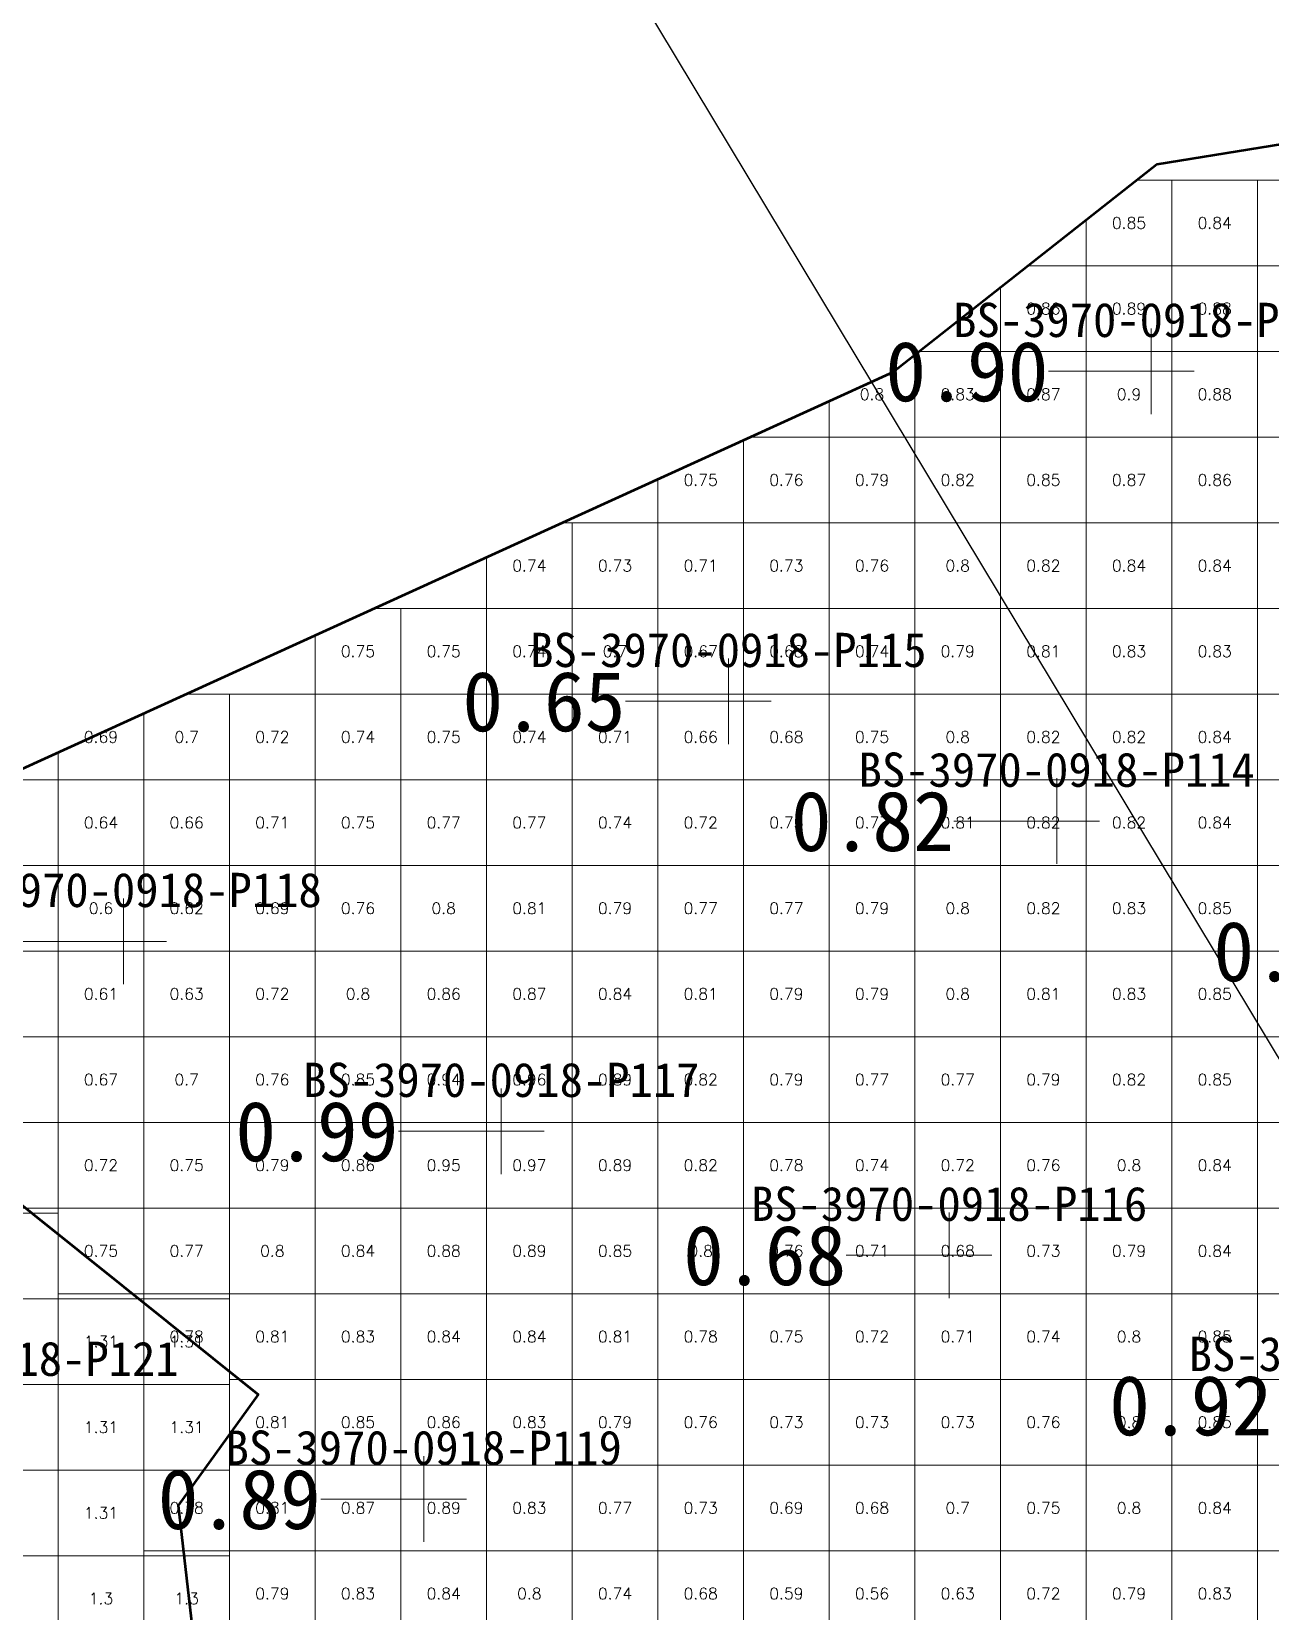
# Model space of a CAD drawing. Header units: inches. Extents: x 469796 to 469991, y 4349683 to 4349814.
# Drawn here: x 469889.99 to 469904.45, y 4349751.73 to 4349770.18 of the extents above; entities that cross this region are included whole.
import ezdxf
from ezdxf import colors
from ezdxf.entities.mleader import LeaderData, LeaderLine
from ezdxf.enums import TextEntityAlignment as Align
from ezdxf.math import Vec2, Vec3

# ---------------------------------------------------------------- set-up
doc = ezdxf.new("R2010")
doc.units = ezdxf.units.IN
doc.header["$MEASUREMENT"] = 0
for name, color, linetype, lineweight in [('点', 7, 'Continuous', 0), ('爆区方格网', 7, 'Continuous', 0), ('线条', 7, 'Continuous', 0), ('钻孔', 7, 'Continuous', 0)]:
    doc.layers.add(name, color=color, linetype=linetype, lineweight=lineweight)
doc.styles.add('3dmine_textStyle_1', font='txt.shx', dxfattribs={"height": 1, "bigfont": 'gbcbig.shx'})
doc.styles.add('3dmine_textStyle_2', font='', dxfattribs={"height": 1})
doc.styles.get("Standard").update_dxf_attribs({"font": 'arial.ttf'})
doc.styles.get('3dmine_textStyle_2').set_extended_font_data('SimSun-ExtB')

msp = doc.modelspace()

# ---------------------------------------------------------------- hatches: boundary and pattern name
at = {"layer": '钻孔', "linetype": 'Continuous', "lineweight": 0, "true_color": 0x00ffff, "extrusion": (0, 1, 0)}
for points in [[(-469904.064, 3959.703), (-469903.064, 3959.703), (-469903.064, 3972.703), (-469904.064, 3972.703)], [(-469899.127, 3959.546), (-469898.127, 3959.546), (-469898.127, 3972.546), (-469899.127, 3972.546)], [(-469902.96, 3959.714), (-469901.96, 3959.714), (-469901.96, 3972.714), (-469902.96, 3972.714)], [(-469892.068, 3959.511), (-469891.068, 3959.511), (-469891.068, 3972.511), (-469892.068, 3972.511)], [(-469896.477, 3959.593), (-469895.477, 3959.593), (-469895.477, 3972.593), (-469896.477, 3972.593)], [(-469901.704, 3959.589), (-469900.704, 3959.589), (-469900.704, 3972.589), (-469901.704, 3972.589)], [(-469895.571, 3959.65), (-469894.571, 3959.65), (-469894.571, 3972.65), (-469895.571, 3972.65)]]:
    msp.add_hatch(color=4, dxfattribs=at).paths.add_polyline_path(points, flags=0)
at = {"layer": '钻孔', "linetype": 'Continuous', "lineweight": 0, "true_color": 0x0000ff, "extrusion": (0, 1, 0)}
msp.add_hatch(color=5, dxfattribs=at).paths.add_polyline_path([(-469890.398, 3959.535), (-469889.398, 3959.535), (-469889.398, 3972.535), (-469890.398, 3972.535)], flags=0)

# ---------------------------------------------------------------- linework, layer by layer
at = {"color": 5, "linetype": 'Continuous', "lineweight": 53, "elevation": 3966.246}
for points in [[(469919.744, 4349758.835), (469918.082, 4349760.773), (469912.901, 4349760.388), (469910.272, 4349762.242), (469912.09, 4349764.677), (469911.319, 4349767.825), (469909.655, 4349769.231), (469906.734, 4349769.21), (469903.13, 4349768.626), (469900.052, 4349766.199), (469884.88, 4349759.29)], [(469889.478, 4349756.794), (469892.637, 4349754.266), (469891.705, 4349752.968), (469892.104, 4349749.476), (469890.375, 4349747.712), (469887.283, 4349746.98)]]:
    msp.add_lwpolyline(points, dxfattribs=at)
at = {"color": 5, "linetype": 'Continuous', "lineweight": 50, "elevation": 3966.246}
msp.add_lwpolyline([(469863.277, 4349745.916), (469865.372, 4349742.59), (469870.758, 4349742.39), (469875.513, 4349745.185), (469875.059, 4349748.364), (469877.541, 4349750.341), (469880.7, 4349749.043), (469882.661, 4349748.577), (469887.283, 4349746.98), (469890.375, 4349747.712), (469892.104, 4349749.476), (469891.705, 4349752.968), (469892.637, 4349754.266), (469889.478, 4349756.794), (469884.88, 4349759.29), (469865.757, 4349749.122), (469863.277, 4349745.916)], dxfattribs=at)
at = {"layer": '点', "color": 138, "linetype": 'Continuous', "lineweight": 0, "true_color": 0x004c4c}
for points, elevation in [([(469903.064, 4349765.711), (469903.064, 4349766.711)], 3972.703), ([(469903.564, 4349766.211), (469902.564, 4349766.211)], 3972.703), ([(469898.127, 4349761.858), (469898.127, 4349762.858)], 3972.546), ([(469898.627, 4349762.358), (469897.627, 4349762.358)], 3972.546), ([(469901.96, 4349760.46), (469901.96, 4349761.46)], 3972.714), ([(469902.46, 4349760.96), (469901.46, 4349760.96)], 3972.714), ([(469891.068, 4349759.056), (469891.068, 4349760.056)], 3972.511), ([(469891.568, 4349759.556), (469890.568, 4349759.556)], 3972.511), ([(469895.477, 4349756.839), (469895.477, 4349757.839)], 3972.593), ([(469895.977, 4349757.339), (469894.977, 4349757.339)], 3972.593), ([(469900.704, 4349755.392), (469900.704, 4349756.392)], 3972.589), ([(469901.204, 4349755.892), (469900.204, 4349755.892)], 3972.589), ([(469894.571, 4349752.545), (469894.571, 4349753.545)], 3972.65), ([(469895.071, 4349753.045), (469894.071, 4349753.045)], 3972.65)]:
    msp.add_lwpolyline(points, dxfattribs=dict(at, elevation=elevation))
at = {"layer": '爆区方格网', "color": 4, "linetype": 'Continuous', "lineweight": 0, "true_color": 0x00ffff, "elevation": 3972.193}
for points in [[(469903.304, 4349767.442), (469902.304, 4349767.442), (469902.304, 4349767.975), (469902.897, 4349768.442), (469903.304, 4349768.442), (469903.304, 4349767.442)], [(469904.304, 4349767.442), (469903.304, 4349767.442), (469903.304, 4349768.442), (469904.304, 4349768.442), (469904.304, 4349767.442)], [(469905.304, 4349767.442), (469904.304, 4349767.442), (469904.304, 4349768.442), (469905.304, 4349768.442), (469905.304, 4349767.442)], [(469902.304, 4349766.442), (469901.304, 4349766.442), (469901.304, 4349767.186), (469901.628, 4349767.442), (469902.304, 4349767.442), (469902.304, 4349766.442)], [(469903.304, 4349766.442), (469902.304, 4349766.442), (469902.304, 4349767.442), (469903.304, 4349767.442), (469903.304, 4349766.442)], [(469904.304, 4349766.442), (469903.304, 4349766.442), (469903.304, 4349767.442), (469904.304, 4349767.442), (469904.304, 4349766.442)], [(469905.304, 4349766.442), (469904.304, 4349766.442), (469904.304, 4349767.442), (469905.304, 4349767.442), (469905.304, 4349766.442)], [(469900.304, 4349765.442), (469899.304, 4349765.442), (469899.304, 4349765.859), (469900.052, 4349766.199), (469900.304, 4349766.398), (469900.304, 4349765.442)], [(469901.304, 4349765.442), (469900.304, 4349765.442), (469900.304, 4349766.398), (469900.36, 4349766.442), (469901.304, 4349766.442), (469901.304, 4349765.442)], [(469902.304, 4349765.442), (469901.304, 4349765.442), (469901.304, 4349766.442), (469902.304, 4349766.442), (469902.304, 4349765.442)], [(469903.304, 4349765.442), (469902.304, 4349765.442), (469902.304, 4349766.442), (469903.304, 4349766.442), (469903.304, 4349765.442)], [(469904.304, 4349765.442), (469903.304, 4349765.442), (469903.304, 4349766.442), (469904.304, 4349766.442), (469904.304, 4349765.442)], [(469905.304, 4349765.442), (469904.304, 4349765.442), (469904.304, 4349766.442), (469905.304, 4349766.442), (469905.304, 4349765.442)], [(469898.304, 4349764.442), (469897.304, 4349764.442), (469897.304, 4349764.948), (469898.304, 4349765.403), (469898.304, 4349764.442)], [(469899.304, 4349764.442), (469898.304, 4349764.442), (469898.304, 4349765.403), (469898.389, 4349765.442), (469899.304, 4349765.442), (469899.304, 4349764.442)], [(469900.304, 4349764.442), (469899.304, 4349764.442), (469899.304, 4349765.442), (469900.304, 4349765.442), (469900.304, 4349764.442)], [(469901.304, 4349764.442), (469900.304, 4349764.442), (469900.304, 4349765.442), (469901.304, 4349765.442), (469901.304, 4349764.442)], [(469902.304, 4349764.442), (469901.304, 4349764.442), (469901.304, 4349765.442), (469902.304, 4349765.442), (469902.304, 4349764.442)], [(469903.304, 4349764.442), (469902.304, 4349764.442), (469902.304, 4349765.442), (469903.304, 4349765.442), (469903.304, 4349764.442)], [(469904.304, 4349764.442), (469903.304, 4349764.442), (469903.304, 4349765.442), (469904.304, 4349765.442), (469904.304, 4349764.442)], [(469905.304, 4349764.442), (469904.304, 4349764.442), (469904.304, 4349765.442), (469905.304, 4349765.442), (469905.304, 4349764.442)], [(469896.304, 4349763.442), (469895.304, 4349763.442), (469895.304, 4349764.037), (469896.193, 4349764.442), (469896.304, 4349764.442), (469896.304, 4349763.442)], [(469897.304, 4349763.442), (469896.304, 4349763.442), (469896.304, 4349764.442), (469897.304, 4349764.442), (469897.304, 4349763.442)], [(469898.304, 4349763.442), (469897.304, 4349763.442), (469897.304, 4349764.442), (469898.304, 4349764.442), (469898.304, 4349763.442)], [(469899.304, 4349763.442), (469898.304, 4349763.442), (469898.304, 4349764.442), (469899.304, 4349764.442), (469899.304, 4349763.442)], [(469900.304, 4349763.442), (469899.304, 4349763.442), (469899.304, 4349764.442), (469900.304, 4349764.442), (469900.304, 4349763.442)], [(469901.304, 4349763.442), (469900.304, 4349763.442), (469900.304, 4349764.442), (469901.304, 4349764.442), (469901.304, 4349763.442)], [(469902.304, 4349763.442), (469901.304, 4349763.442), (469901.304, 4349764.442), (469902.304, 4349764.442), (469902.304, 4349763.442)], [(469903.304, 4349763.442), (469902.304, 4349763.442), (469902.304, 4349764.442), (469903.304, 4349764.442), (469903.304, 4349763.442)], [(469904.304, 4349763.442), (469903.304, 4349763.442), (469903.304, 4349764.442), (469904.304, 4349764.442), (469904.304, 4349763.442)], [(469905.304, 4349763.442), (469904.304, 4349763.442), (469904.304, 4349764.442), (469905.304, 4349764.442), (469905.304, 4349763.442)], [(469894.304, 4349762.442), (469893.304, 4349762.442), (469893.304, 4349763.126), (469893.997, 4349763.442), (469894.304, 4349763.442), (469894.304, 4349762.442)], [(469895.304, 4349762.442), (469894.304, 4349762.442), (469894.304, 4349763.442), (469895.304, 4349763.442), (469895.304, 4349762.442)], [(469896.304, 4349762.442), (469895.304, 4349762.442), (469895.304, 4349763.442), (469896.304, 4349763.442), (469896.304, 4349762.442)], [(469897.304, 4349762.442), (469896.304, 4349762.442), (469896.304, 4349763.442), (469897.304, 4349763.442), (469897.304, 4349762.442)], [(469898.304, 4349762.442), (469897.304, 4349762.442), (469897.304, 4349763.442), (469898.304, 4349763.442), (469898.304, 4349762.442)], [(469899.304, 4349762.442), (469898.304, 4349762.442), (469898.304, 4349763.442), (469899.304, 4349763.442), (469899.304, 4349762.442)], [(469900.304, 4349762.442), (469899.304, 4349762.442), (469899.304, 4349763.442), (469900.304, 4349763.442), (469900.304, 4349762.442)], [(469901.304, 4349762.442), (469900.304, 4349762.442), (469900.304, 4349763.442), (469901.304, 4349763.442), (469901.304, 4349762.442)], [(469902.304, 4349762.442), (469901.304, 4349762.442), (469901.304, 4349763.442), (469902.304, 4349763.442), (469902.304, 4349762.442)], [(469903.304, 4349762.442), (469902.304, 4349762.442), (469902.304, 4349763.442), (469903.304, 4349763.442), (469903.304, 4349762.442)], [(469904.304, 4349762.442), (469903.304, 4349762.442), (469903.304, 4349763.442), (469904.304, 4349763.442), (469904.304, 4349762.442)], [(469905.304, 4349762.442), (469904.304, 4349762.442), (469904.304, 4349763.442), (469905.304, 4349763.442), (469905.304, 4349762.442)], [(469892.304, 4349761.442), (469891.304, 4349761.442), (469891.304, 4349762.215), (469891.801, 4349762.442), (469892.304, 4349762.442), (469892.304, 4349761.442)], [(469893.304, 4349761.442), (469892.304, 4349761.442), (469892.304, 4349762.442), (469893.304, 4349762.442), (469893.304, 4349761.442)], [(469894.304, 4349761.442), (469893.304, 4349761.442), (469893.304, 4349762.442), (469894.304, 4349762.442), (469894.304, 4349761.442)], [(469895.304, 4349761.442), (469894.304, 4349761.442), (469894.304, 4349762.442), (469895.304, 4349762.442), (469895.304, 4349761.442)], [(469896.304, 4349761.442), (469895.304, 4349761.442), (469895.304, 4349762.442), (469896.304, 4349762.442), (469896.304, 4349761.442)], [(469897.304, 4349761.442), (469896.304, 4349761.442), (469896.304, 4349762.442), (469897.304, 4349762.442), (469897.304, 4349761.442)], [(469898.304, 4349761.442), (469897.304, 4349761.442), (469897.304, 4349762.442), (469898.304, 4349762.442), (469898.304, 4349761.442)], [(469899.304, 4349761.442), (469898.304, 4349761.442), (469898.304, 4349762.442), (469899.304, 4349762.442), (469899.304, 4349761.442)], [(469900.304, 4349761.442), (469899.304, 4349761.442), (469899.304, 4349762.442), (469900.304, 4349762.442), (469900.304, 4349761.442)], [(469901.304, 4349761.442), (469900.304, 4349761.442), (469900.304, 4349762.442), (469901.304, 4349762.442), (469901.304, 4349761.442)], [(469902.304, 4349761.442), (469901.304, 4349761.442), (469901.304, 4349762.442), (469902.304, 4349762.442), (469902.304, 4349761.442)], [(469903.304, 4349761.442), (469902.304, 4349761.442), (469902.304, 4349762.442), (469903.304, 4349762.442), (469903.304, 4349761.442)], [(469904.304, 4349761.442), (469903.304, 4349761.442), (469903.304, 4349762.442), (469904.304, 4349762.442), (469904.304, 4349761.442)], [(469905.304, 4349761.442), (469904.304, 4349761.442), (469904.304, 4349762.442), (469905.304, 4349762.442), (469905.304, 4349761.442)], [(469891.304, 4349761.442), (469890.304, 4349761.442), (469890.304, 4349761.76), (469891.304, 4349762.215), (469891.304, 4349761.442)], [(469890.304, 4349760.442), (469889.304, 4349760.442), (469889.304, 4349761.305), (469889.605, 4349761.442), (469890.304, 4349761.442), (469890.304, 4349760.442)], [(469891.304, 4349760.442), (469890.304, 4349760.442), (469890.304, 4349761.442), (469891.304, 4349761.442), (469891.304, 4349760.442)], [(469892.304, 4349760.442), (469891.304, 4349760.442), (469891.304, 4349761.442), (469892.304, 4349761.442), (469892.304, 4349760.442)], [(469893.304, 4349760.442), (469892.304, 4349760.442), (469892.304, 4349761.442), (469893.304, 4349761.442), (469893.304, 4349760.442)], [(469894.304, 4349760.442), (469893.304, 4349760.442), (469893.304, 4349761.442), (469894.304, 4349761.442), (469894.304, 4349760.442)], [(469895.304, 4349760.442), (469894.304, 4349760.442), (469894.304, 4349761.442), (469895.304, 4349761.442), (469895.304, 4349760.442)], [(469896.304, 4349760.442), (469895.304, 4349760.442), (469895.304, 4349761.442), (469896.304, 4349761.442), (469896.304, 4349760.442)], [(469897.304, 4349760.442), (469896.304, 4349760.442), (469896.304, 4349761.442), (469897.304, 4349761.442), (469897.304, 4349760.442)], [(469898.304, 4349760.442), (469897.304, 4349760.442), (469897.304, 4349761.442), (469898.304, 4349761.442), (469898.304, 4349760.442)], [(469899.304, 4349760.442), (469898.304, 4349760.442), (469898.304, 4349761.442), (469899.304, 4349761.442), (469899.304, 4349760.442)], [(469900.304, 4349760.442), (469899.304, 4349760.442), (469899.304, 4349761.442), (469900.304, 4349761.442), (469900.304, 4349760.442)], [(469901.304, 4349760.442), (469900.304, 4349760.442), (469900.304, 4349761.442), (469901.304, 4349761.442), (469901.304, 4349760.442)], [(469902.304, 4349760.442), (469901.304, 4349760.442), (469901.304, 4349761.442), (469902.304, 4349761.442), (469902.304, 4349760.442)], [(469903.304, 4349760.442), (469902.304, 4349760.442), (469902.304, 4349761.442), (469903.304, 4349761.442), (469903.304, 4349760.442)], [(469904.304, 4349760.442), (469903.304, 4349760.442), (469903.304, 4349761.442), (469904.304, 4349761.442), (469904.304, 4349760.442)], [(469905.304, 4349760.442), (469904.304, 4349760.442), (469904.304, 4349761.442), (469905.304, 4349761.442), (469905.304, 4349760.442)], [(469890.304, 4349759.442), (469889.304, 4349759.442), (469889.304, 4349760.442), (469890.304, 4349760.442), (469890.304, 4349759.442)], [(469891.304, 4349759.442), (469890.304, 4349759.442), (469890.304, 4349760.442), (469891.304, 4349760.442), (469891.304, 4349759.442)], [(469892.304, 4349759.442), (469891.304, 4349759.442), (469891.304, 4349760.442), (469892.304, 4349760.442), (469892.304, 4349759.442)], [(469893.304, 4349759.442), (469892.304, 4349759.442), (469892.304, 4349760.442), (469893.304, 4349760.442), (469893.304, 4349759.442)], [(469894.304, 4349759.442), (469893.304, 4349759.442), (469893.304, 4349760.442), (469894.304, 4349760.442), (469894.304, 4349759.442)], [(469895.304, 4349759.442), (469894.304, 4349759.442), (469894.304, 4349760.442), (469895.304, 4349760.442), (469895.304, 4349759.442)], [(469896.304, 4349759.442), (469895.304, 4349759.442), (469895.304, 4349760.442), (469896.304, 4349760.442), (469896.304, 4349759.442)], [(469897.304, 4349759.442), (469896.304, 4349759.442), (469896.304, 4349760.442), (469897.304, 4349760.442), (469897.304, 4349759.442)], [(469898.304, 4349759.442), (469897.304, 4349759.442), (469897.304, 4349760.442), (469898.304, 4349760.442), (469898.304, 4349759.442)], [(469899.304, 4349759.442), (469898.304, 4349759.442), (469898.304, 4349760.442), (469899.304, 4349760.442), (469899.304, 4349759.442)], [(469900.304, 4349759.442), (469899.304, 4349759.442), (469899.304, 4349760.442), (469900.304, 4349760.442), (469900.304, 4349759.442)], [(469901.304, 4349759.442), (469900.304, 4349759.442), (469900.304, 4349760.442), (469901.304, 4349760.442), (469901.304, 4349759.442)], [(469902.304, 4349759.442), (469901.304, 4349759.442), (469901.304, 4349760.442), (469902.304, 4349760.442), (469902.304, 4349759.442)], [(469903.304, 4349759.442), (469902.304, 4349759.442), (469902.304, 4349760.442), (469903.304, 4349760.442), (469903.304, 4349759.442)], [(469904.304, 4349759.442), (469903.304, 4349759.442), (469903.304, 4349760.442), (469904.304, 4349760.442), (469904.304, 4349759.442)], [(469905.304, 4349759.442), (469904.304, 4349759.442), (469904.304, 4349760.442), (469905.304, 4349760.442), (469905.304, 4349759.442)], [(469890.304, 4349758.442), (469889.304, 4349758.442), (469889.304, 4349759.442), (469890.304, 4349759.442), (469890.304, 4349758.442)], [(469891.304, 4349758.442), (469890.304, 4349758.442), (469890.304, 4349759.442), (469891.304, 4349759.442), (469891.304, 4349758.442)], [(469892.304, 4349758.442), (469891.304, 4349758.442), (469891.304, 4349759.442), (469892.304, 4349759.442), (469892.304, 4349758.442)], [(469893.304, 4349758.442), (469892.304, 4349758.442), (469892.304, 4349759.442), (469893.304, 4349759.442), (469893.304, 4349758.442)], [(469894.304, 4349758.442), (469893.304, 4349758.442), (469893.304, 4349759.442), (469894.304, 4349759.442), (469894.304, 4349758.442)], [(469895.304, 4349758.442), (469894.304, 4349758.442), (469894.304, 4349759.442), (469895.304, 4349759.442), (469895.304, 4349758.442)], [(469896.304, 4349758.442), (469895.304, 4349758.442), (469895.304, 4349759.442), (469896.304, 4349759.442), (469896.304, 4349758.442)], [(469897.304, 4349758.442), (469896.304, 4349758.442), (469896.304, 4349759.442), (469897.304, 4349759.442), (469897.304, 4349758.442)], [(469898.304, 4349758.442), (469897.304, 4349758.442), (469897.304, 4349759.442), (469898.304, 4349759.442), (469898.304, 4349758.442)], [(469899.304, 4349758.442), (469898.304, 4349758.442), (469898.304, 4349759.442), (469899.304, 4349759.442), (469899.304, 4349758.442)], [(469900.304, 4349758.442), (469899.304, 4349758.442), (469899.304, 4349759.442), (469900.304, 4349759.442), (469900.304, 4349758.442)], [(469901.304, 4349758.442), (469900.304, 4349758.442), (469900.304, 4349759.442), (469901.304, 4349759.442), (469901.304, 4349758.442)], [(469902.304, 4349758.442), (469901.304, 4349758.442), (469901.304, 4349759.442), (469902.304, 4349759.442), (469902.304, 4349758.442)], [(469903.304, 4349758.442), (469902.304, 4349758.442), (469902.304, 4349759.442), (469903.304, 4349759.442), (469903.304, 4349758.442)], [(469904.304, 4349758.442), (469903.304, 4349758.442), (469903.304, 4349759.442), (469904.304, 4349759.442), (469904.304, 4349758.442)], [(469905.304, 4349758.442), (469904.304, 4349758.442), (469904.304, 4349759.442), (469905.304, 4349759.442), (469905.304, 4349758.442)], [(469890.304, 4349757.442), (469889.304, 4349757.442), (469889.304, 4349758.442), (469890.304, 4349758.442), (469890.304, 4349757.442)], [(469891.304, 4349757.442), (469890.304, 4349757.442), (469890.304, 4349758.442), (469891.304, 4349758.442), (469891.304, 4349757.442)], [(469892.304, 4349757.442), (469891.304, 4349757.442), (469891.304, 4349758.442), (469892.304, 4349758.442), (469892.304, 4349757.442)], [(469893.304, 4349757.442), (469892.304, 4349757.442), (469892.304, 4349758.442), (469893.304, 4349758.442), (469893.304, 4349757.442)], [(469894.304, 4349757.442), (469893.304, 4349757.442), (469893.304, 4349758.442), (469894.304, 4349758.442), (469894.304, 4349757.442)], [(469895.304, 4349757.442), (469894.304, 4349757.442), (469894.304, 4349758.442), (469895.304, 4349758.442), (469895.304, 4349757.442)], [(469896.304, 4349757.442), (469895.304, 4349757.442), (469895.304, 4349758.442), (469896.304, 4349758.442), (469896.304, 4349757.442)], [(469897.304, 4349757.442), (469896.304, 4349757.442), (469896.304, 4349758.442), (469897.304, 4349758.442), (469897.304, 4349757.442)], [(469898.304, 4349757.442), (469897.304, 4349757.442), (469897.304, 4349758.442), (469898.304, 4349758.442), (469898.304, 4349757.442)], [(469899.304, 4349757.442), (469898.304, 4349757.442), (469898.304, 4349758.442), (469899.304, 4349758.442), (469899.304, 4349757.442)], [(469900.304, 4349757.442), (469899.304, 4349757.442), (469899.304, 4349758.442), (469900.304, 4349758.442), (469900.304, 4349757.442)], [(469901.304, 4349757.442), (469900.304, 4349757.442), (469900.304, 4349758.442), (469901.304, 4349758.442), (469901.304, 4349757.442)], [(469902.304, 4349757.442), (469901.304, 4349757.442), (469901.304, 4349758.442), (469902.304, 4349758.442), (469902.304, 4349757.442)], [(469903.304, 4349757.442), (469902.304, 4349757.442), (469902.304, 4349758.442), (469903.304, 4349758.442), (469903.304, 4349757.442)], [(469904.304, 4349757.442), (469903.304, 4349757.442), (469903.304, 4349758.442), (469904.304, 4349758.442), (469904.304, 4349757.442)], [(469905.304, 4349757.442), (469904.304, 4349757.442), (469904.304, 4349758.442), (469905.304, 4349758.442), (469905.304, 4349757.442)], [(469890.304, 4349756.442), (469889.304, 4349756.442), (469889.304, 4349757.442), (469890.304, 4349757.442), (469890.304, 4349756.442)], [(469891.304, 4349756.442), (469890.304, 4349756.442), (469890.304, 4349757.442), (469891.304, 4349757.442), (469891.304, 4349756.442)], [(469892.304, 4349756.442), (469891.304, 4349756.442), (469891.304, 4349757.442), (469892.304, 4349757.442), (469892.304, 4349756.442)], [(469893.304, 4349756.442), (469892.304, 4349756.442), (469892.304, 4349757.442), (469893.304, 4349757.442), (469893.304, 4349756.442)], [(469894.304, 4349756.442), (469893.304, 4349756.442), (469893.304, 4349757.442), (469894.304, 4349757.442), (469894.304, 4349756.442)], [(469895.304, 4349756.442), (469894.304, 4349756.442), (469894.304, 4349757.442), (469895.304, 4349757.442), (469895.304, 4349756.442)], [(469896.304, 4349756.442), (469895.304, 4349756.442), (469895.304, 4349757.442), (469896.304, 4349757.442), (469896.304, 4349756.442)], [(469897.304, 4349756.442), (469896.304, 4349756.442), (469896.304, 4349757.442), (469897.304, 4349757.442), (469897.304, 4349756.442)], [(469898.304, 4349756.442), (469897.304, 4349756.442), (469897.304, 4349757.442), (469898.304, 4349757.442), (469898.304, 4349756.442)], [(469899.304, 4349756.442), (469898.304, 4349756.442), (469898.304, 4349757.442), (469899.304, 4349757.442), (469899.304, 4349756.442)], [(469900.304, 4349756.442), (469899.304, 4349756.442), (469899.304, 4349757.442), (469900.304, 4349757.442), (469900.304, 4349756.442)], [(469901.304, 4349756.442), (469900.304, 4349756.442), (469900.304, 4349757.442), (469901.304, 4349757.442), (469901.304, 4349756.442)], [(469902.304, 4349756.442), (469901.304, 4349756.442), (469901.304, 4349757.442), (469902.304, 4349757.442), (469902.304, 4349756.442)], [(469903.304, 4349756.442), (469902.304, 4349756.442), (469902.304, 4349757.442), (469903.304, 4349757.442), (469903.304, 4349756.442)], [(469904.304, 4349756.442), (469903.304, 4349756.442), (469903.304, 4349757.442), (469904.304, 4349757.442), (469904.304, 4349756.442)], [(469905.304, 4349756.442), (469904.304, 4349756.442), (469904.304, 4349757.442), (469905.304, 4349757.442), (469905.304, 4349756.442)], [(469891.304, 4349755.442), (469890.304, 4349755.442), (469890.304, 4349756.442), (469891.304, 4349756.442), (469891.304, 4349755.442)], [(469892.304, 4349755.442), (469891.304, 4349755.442), (469891.304, 4349756.442), (469892.304, 4349756.442), (469892.304, 4349755.442)], [(469893.304, 4349755.442), (469892.304, 4349755.442), (469892.304, 4349756.442), (469893.304, 4349756.442), (469893.304, 4349755.442)], [(469894.304, 4349755.442), (469893.304, 4349755.442), (469893.304, 4349756.442), (469894.304, 4349756.442), (469894.304, 4349755.442)], [(469895.304, 4349755.442), (469894.304, 4349755.442), (469894.304, 4349756.442), (469895.304, 4349756.442), (469895.304, 4349755.442)], [(469896.304, 4349755.442), (469895.304, 4349755.442), (469895.304, 4349756.442), (469896.304, 4349756.442), (469896.304, 4349755.442)], [(469897.304, 4349755.442), (469896.304, 4349755.442), (469896.304, 4349756.442), (469897.304, 4349756.442), (469897.304, 4349755.442)], [(469898.304, 4349755.442), (469897.304, 4349755.442), (469897.304, 4349756.442), (469898.304, 4349756.442), (469898.304, 4349755.442)], [(469899.304, 4349755.442), (469898.304, 4349755.442), (469898.304, 4349756.442), (469899.304, 4349756.442), (469899.304, 4349755.442)], [(469900.304, 4349755.442), (469899.304, 4349755.442), (469899.304, 4349756.442), (469900.304, 4349756.442), (469900.304, 4349755.442)], [(469901.304, 4349755.442), (469900.304, 4349755.442), (469900.304, 4349756.442), (469901.304, 4349756.442), (469901.304, 4349755.442)], [(469902.304, 4349755.442), (469901.304, 4349755.442), (469901.304, 4349756.442), (469902.304, 4349756.442), (469902.304, 4349755.442)], [(469903.304, 4349755.442), (469902.304, 4349755.442), (469902.304, 4349756.442), (469903.304, 4349756.442), (469903.304, 4349755.442)], [(469904.304, 4349755.442), (469903.304, 4349755.442), (469903.304, 4349756.442), (469904.304, 4349756.442), (469904.304, 4349755.442)], [(469905.304, 4349755.442), (469904.304, 4349755.442), (469904.304, 4349756.442), (469905.304, 4349756.442), (469905.304, 4349755.442)], [(469892.304, 4349755.383), (469891.304, 4349755.383), (469891.304, 4349755.442), (469892.304, 4349755.442), (469892.304, 4349755.383)], [(469893.304, 4349754.442), (469892.304, 4349754.442), (469892.304, 4349755.442), (469893.304, 4349755.442), (469893.304, 4349754.442)], [(469894.304, 4349754.442), (469893.304, 4349754.442), (469893.304, 4349755.442), (469894.304, 4349755.442), (469894.304, 4349754.442)], [(469895.304, 4349754.442), (469894.304, 4349754.442), (469894.304, 4349755.442), (469895.304, 4349755.442), (469895.304, 4349754.442)], [(469896.304, 4349754.442), (469895.304, 4349754.442), (469895.304, 4349755.442), (469896.304, 4349755.442), (469896.304, 4349754.442)], [(469897.304, 4349754.442), (469896.304, 4349754.442), (469896.304, 4349755.442), (469897.304, 4349755.442), (469897.304, 4349754.442)], [(469898.304, 4349754.442), (469897.304, 4349754.442), (469897.304, 4349755.442), (469898.304, 4349755.442), (469898.304, 4349754.442)], [(469899.304, 4349754.442), (469898.304, 4349754.442), (469898.304, 4349755.442), (469899.304, 4349755.442), (469899.304, 4349754.442)], [(469900.304, 4349754.442), (469899.304, 4349754.442), (469899.304, 4349755.442), (469900.304, 4349755.442), (469900.304, 4349754.442)], [(469901.304, 4349754.442), (469900.304, 4349754.442), (469900.304, 4349755.442), (469901.304, 4349755.442), (469901.304, 4349754.442)], [(469902.304, 4349754.442), (469901.304, 4349754.442), (469901.304, 4349755.442), (469902.304, 4349755.442), (469902.304, 4349754.442)], [(469903.304, 4349754.442), (469902.304, 4349754.442), (469902.304, 4349755.442), (469903.304, 4349755.442), (469903.304, 4349754.442)], [(469904.304, 4349754.442), (469903.304, 4349754.442), (469903.304, 4349755.442), (469904.304, 4349755.442), (469904.304, 4349754.442)], [(469905.304, 4349754.442), (469904.304, 4349754.442), (469904.304, 4349755.442), (469905.304, 4349755.442), (469905.304, 4349754.442)], [(469893.304, 4349753.442), (469892.304, 4349753.442), (469892.304, 4349754.383), (469892.304, 4349754.442), (469893.304, 4349754.442), (469893.304, 4349753.442)], [(469894.304, 4349753.442), (469893.304, 4349753.442), (469893.304, 4349754.442), (469894.304, 4349754.442), (469894.304, 4349753.442)], [(469895.304, 4349753.442), (469894.304, 4349753.442), (469894.304, 4349754.442), (469895.304, 4349754.442), (469895.304, 4349753.442)], [(469896.304, 4349753.442), (469895.304, 4349753.442), (469895.304, 4349754.442), (469896.304, 4349754.442), (469896.304, 4349753.442)], [(469897.304, 4349753.442), (469896.304, 4349753.442), (469896.304, 4349754.442), (469897.304, 4349754.442), (469897.304, 4349753.442)], [(469898.304, 4349753.442), (469897.304, 4349753.442), (469897.304, 4349754.442), (469898.304, 4349754.442), (469898.304, 4349753.442)], [(469899.304, 4349753.442), (469898.304, 4349753.442), (469898.304, 4349754.442), (469899.304, 4349754.442), (469899.304, 4349753.442)], [(469900.304, 4349753.442), (469899.304, 4349753.442), (469899.304, 4349754.442), (469900.304, 4349754.442), (469900.304, 4349753.442)], [(469901.304, 4349753.442), (469900.304, 4349753.442), (469900.304, 4349754.442), (469901.304, 4349754.442), (469901.304, 4349753.442)], [(469902.304, 4349753.442), (469901.304, 4349753.442), (469901.304, 4349754.442), (469902.304, 4349754.442), (469902.304, 4349753.442)], [(469903.304, 4349753.442), (469902.304, 4349753.442), (469902.304, 4349754.442), (469903.304, 4349754.442), (469903.304, 4349753.442)], [(469904.304, 4349753.442), (469903.304, 4349753.442), (469903.304, 4349754.442), (469904.304, 4349754.442), (469904.304, 4349753.442)], [(469905.304, 4349753.442), (469904.304, 4349753.442), (469904.304, 4349754.442), (469905.304, 4349754.442), (469905.304, 4349753.442)], [(469892.304, 4349752.442), (469891.304, 4349752.442), (469891.304, 4349753.383), (469892.304, 4349753.383), (469892.304, 4349752.442)], [(469893.304, 4349752.442), (469892.304, 4349752.442), (469892.304, 4349753.383), (469892.304, 4349753.442), (469893.304, 4349753.442), (469893.304, 4349752.442)], [(469894.304, 4349752.442), (469893.304, 4349752.442), (469893.304, 4349753.442), (469894.304, 4349753.442), (469894.304, 4349752.442)], [(469895.304, 4349752.442), (469894.304, 4349752.442), (469894.304, 4349753.442), (469895.304, 4349753.442), (469895.304, 4349752.442)], [(469896.304, 4349752.442), (469895.304, 4349752.442), (469895.304, 4349753.442), (469896.304, 4349753.442), (469896.304, 4349752.442)], [(469897.304, 4349752.442), (469896.304, 4349752.442), (469896.304, 4349753.442), (469897.304, 4349753.442), (469897.304, 4349752.442)], [(469898.304, 4349752.442), (469897.304, 4349752.442), (469897.304, 4349753.442), (469898.304, 4349753.442), (469898.304, 4349752.442)], [(469899.304, 4349752.442), (469898.304, 4349752.442), (469898.304, 4349753.442), (469899.304, 4349753.442), (469899.304, 4349752.442)], [(469900.304, 4349752.442), (469899.304, 4349752.442), (469899.304, 4349753.442), (469900.304, 4349753.442), (469900.304, 4349752.442)], [(469901.304, 4349752.442), (469900.304, 4349752.442), (469900.304, 4349753.442), (469901.304, 4349753.442), (469901.304, 4349752.442)], [(469902.304, 4349752.442), (469901.304, 4349752.442), (469901.304, 4349753.442), (469902.304, 4349753.442), (469902.304, 4349752.442)], [(469903.304, 4349752.442), (469902.304, 4349752.442), (469902.304, 4349753.442), (469903.304, 4349753.442), (469903.304, 4349752.442)], [(469904.304, 4349752.442), (469903.304, 4349752.442), (469903.304, 4349753.442), (469904.304, 4349753.442), (469904.304, 4349752.442)], [(469905.304, 4349752.442), (469904.304, 4349752.442), (469904.304, 4349753.442), (469905.304, 4349753.442), (469905.304, 4349752.442)], [(469893.304, 4349751.442), (469892.304, 4349751.442), (469892.304, 4349752.442), (469893.304, 4349752.442), (469893.304, 4349751.442)], [(469894.304, 4349751.442), (469893.304, 4349751.442), (469893.304, 4349752.442), (469894.304, 4349752.442), (469894.304, 4349751.442)], [(469895.304, 4349751.442), (469894.304, 4349751.442), (469894.304, 4349752.442), (469895.304, 4349752.442), (469895.304, 4349751.442)], [(469896.304, 4349751.442), (469895.304, 4349751.442), (469895.304, 4349752.442), (469896.304, 4349752.442), (469896.304, 4349751.442)], [(469897.304, 4349751.442), (469896.304, 4349751.442), (469896.304, 4349752.442), (469897.304, 4349752.442), (469897.304, 4349751.442)], [(469898.304, 4349751.442), (469897.304, 4349751.442), (469897.304, 4349752.442), (469898.304, 4349752.442), (469898.304, 4349751.442)], [(469899.304, 4349751.442), (469898.304, 4349751.442), (469898.304, 4349752.442), (469899.304, 4349752.442), (469899.304, 4349751.442)], [(469900.304, 4349751.442), (469899.304, 4349751.442), (469899.304, 4349752.442), (469900.304, 4349752.442), (469900.304, 4349751.442)], [(469901.304, 4349751.442), (469900.304, 4349751.442), (469900.304, 4349752.442), (469901.304, 4349752.442), (469901.304, 4349751.442)], [(469902.304, 4349751.442), (469901.304, 4349751.442), (469901.304, 4349752.442), (469902.304, 4349752.442), (469902.304, 4349751.442)], [(469903.304, 4349751.442), (469902.304, 4349751.442), (469902.304, 4349752.442), (469903.304, 4349752.442), (469903.304, 4349751.442)], [(469904.304, 4349751.442), (469903.304, 4349751.442), (469903.304, 4349752.442), (469904.304, 4349752.442), (469904.304, 4349751.442)], [(469905.304, 4349751.442), (469904.304, 4349751.442), (469904.304, 4349752.442), (469905.304, 4349752.442), (469905.304, 4349751.442)]]:
    msp.add_lwpolyline(points, dxfattribs=at)
at = {"layer": '爆区方格网', "color": 5, "linetype": 'Continuous', "lineweight": 0, "true_color": 0x0000ff, "elevation": 3972.334}
for points in [[(469890.304, 4349755.383), (469889.304, 4349755.383), (469889.304, 4349756.383), (469890.304, 4349756.383), (469890.304, 4349755.383)], [(469890.304, 4349754.383), (469889.304, 4349754.383), (469889.304, 4349755.383), (469890.304, 4349755.383), (469890.304, 4349754.383)], [(469891.304, 4349754.383), (469890.304, 4349754.383), (469890.304, 4349755.383), (469891.304, 4349755.383), (469891.304, 4349754.383)], [(469892.304, 4349754.383), (469891.304, 4349754.383), (469891.304, 4349755.383), (469892.304, 4349755.383), (469892.304, 4349754.383)], [(469890.304, 4349753.383), (469889.304, 4349753.383), (469889.304, 4349754.383), (469890.304, 4349754.383), (469890.304, 4349753.383)], [(469891.304, 4349753.383), (469890.304, 4349753.383), (469890.304, 4349754.383), (469891.304, 4349754.383), (469891.304, 4349753.383)], [(469892.304, 4349753.383), (469891.304, 4349753.383), (469891.304, 4349754.383), (469892.304, 4349754.383), (469892.304, 4349753.383)], [(469890.304, 4349752.383), (469889.304, 4349752.383), (469889.304, 4349753.383), (469890.304, 4349753.383), (469890.304, 4349752.383)], [(469891.304, 4349752.383), (469890.304, 4349752.383), (469890.304, 4349753.383), (469891.304, 4349753.383), (469891.304, 4349752.383)], [(469890.304, 4349751.383), (469889.304, 4349751.383), (469889.304, 4349752.383), (469890.304, 4349752.383), (469890.304, 4349751.383)], [(469891.304, 4349751.383), (469890.304, 4349751.383), (469890.304, 4349752.383), (469891.304, 4349752.383), (469891.304, 4349751.383)], [(469892.304, 4349751.383), (469891.304, 4349751.383), (469891.304, 4349752.383), (469892.304, 4349752.383), (469892.304, 4349751.383)]]:
    msp.add_lwpolyline(points, dxfattribs=at)
at = {"layer": '线条', "color": 138, "linetype": 'Continuous', "lineweight": 0, "true_color": 0x004c4c}
for points, elevation in [([(469903.064, 4349766.211), (469903.064, 4349766.211), (469903.064, 4349766.211)], 3972.703), ([(469898.127, 4349762.358), (469898.127, 4349762.358), (469898.127, 4349762.358)], 3972.546), ([(469901.96, 4349760.96), (469901.96, 4349760.96), (469901.96, 4349760.96)], 3972.714), ([(469891.068, 4349759.556), (469891.068, 4349759.556), (469891.068, 4349759.556)], 3972.511), ([(469895.477, 4349757.339), (469895.477, 4349757.339), (469895.477, 4349757.339)], 3972.593), ([(469900.704, 4349755.892), (469900.704, 4349755.892), (469900.704, 4349755.892)], 3972.589), ([(469894.571, 4349753.045), (469894.571, 4349753.045), (469894.571, 4349753.045)], 3972.65)]:
    msp.add_lwpolyline(points, dxfattribs=dict(at, elevation=elevation))
at = {"layer": '钻孔', "color": 4, "linetype": 'Continuous', "lineweight": 0, "true_color": 0x00ffff}
for points, elevation in [([(469903.064, 4349766.211), (469901.864, 4349766.211)], 3972.703), ([(469903.064, 4349766.211), (469901.864, 4349766.211)], 3959.703), ([(469898.127, 4349762.358), (469896.927, 4349762.358)], 3972.546), ([(469898.127, 4349762.358), (469896.927, 4349762.358)], 3959.546), ([(469901.96, 4349760.96), (469900.76, 4349760.96)], 3972.714), ([(469901.96, 4349760.96), (469900.76, 4349760.96)], 3959.714), ([(469891.068, 4349759.556), (469889.868, 4349759.556)], 3972.511), ([(469891.068, 4349759.556), (469889.868, 4349759.556)], 3959.511), ([(469895.477, 4349757.339), (469894.277, 4349757.339)], 3972.593), ([(469895.477, 4349757.339), (469894.277, 4349757.339)], 3959.593), ([(469900.704, 4349755.892), (469899.504, 4349755.892)], 3972.589), ([(469900.704, 4349755.892), (469899.504, 4349755.892)], 3959.589), ([(469894.571, 4349753.045), (469893.371, 4349753.045)], 3972.65), ([(469894.571, 4349753.045), (469893.371, 4349753.045)], 3959.65)]:
    msp.add_lwpolyline(points, dxfattribs=dict(at, elevation=elevation))

# ---------------------------------------------------------------- texts
at = {"color": 4, "linetype": 'Continuous', "lineweight": 0, "true_color": 0x00ffff, "style": '3dmine_textStyle_1'}
for s, p in [('0.85', (469902.804, 4349767.942, 3972.193)), ('0.84', (469903.804, 4349767.942, 3972.193)), ('0.86', (469901.804, 4349766.942, 3972.193)), ('0.89', (469902.804, 4349766.942, 3972.193)), ('0.88', (469903.804, 4349766.942, 3972.193)), ('0.8', (469899.804, 4349765.942, 3972.193)), ('0.83', (469900.804, 4349765.942, 3972.193)), ('0.87', (469901.804, 4349765.942, 3972.193)), ('0.9', (469902.804, 4349765.942, 3972.193)), ('0.88', (469903.804, 4349765.942, 3972.193)), ('0.75', (469897.804, 4349764.942, 3972.193)), ('0.76', (469898.804, 4349764.942, 3972.193)), ('0.79', (469899.804, 4349764.942, 3972.193)), ('0.82', (469900.804, 4349764.942, 3972.193)), ('0.85', (469901.804, 4349764.942, 3972.193)), ('0.87', (469902.804, 4349764.942, 3972.193)), ('0.86', (469903.804, 4349764.942, 3972.193)), ('0.74', (469895.804, 4349763.942, 3972.193)), ('0.73', (469896.804, 4349763.942, 3972.193)), ('0.71', (469897.804, 4349763.942, 3972.193)), ('0.73', (469898.804, 4349763.942, 3972.193)), ('0.76', (469899.804, 4349763.942, 3972.193)), ('0.8', (469900.804, 4349763.942, 3972.193)), ('0.82', (469901.804, 4349763.942, 3972.193)), ('0.84', (469902.804, 4349763.942, 3972.193)), ('0.84', (469903.804, 4349763.942, 3972.193)), ('0.75', (469893.804, 4349762.942, 3972.193)), ('0.75', (469894.804, 4349762.942, 3972.193)), ('0.74', (469895.804, 4349762.942, 3972.193)), ('0.7', (469896.804, 4349762.942, 3972.193)), ('0.67', (469897.804, 4349762.942, 3972.193)), ('0.68', (469898.804, 4349762.942, 3972.193)), ('0.74', (469899.804, 4349762.942, 3972.193)), ('0.79', (469900.804, 4349762.942, 3972.193)), ('0.81', (469901.804, 4349762.942, 3972.193)), ('0.83', (469902.804, 4349762.942, 3972.193)), ('0.83', (469903.804, 4349762.942, 3972.193)), ('0.69', (469890.804, 4349761.942, 3972.193)), ('0.7', (469891.804, 4349761.942, 3972.193)), ('0.72', (469892.804, 4349761.942, 3972.193)), ('0.74', (469893.804, 4349761.942, 3972.193)), ('0.75', (469894.804, 4349761.942, 3972.193)), ('0.74', (469895.804, 4349761.942, 3972.193)), ('0.71', (469896.804, 4349761.942, 3972.193)), ('0.66', (469897.804, 4349761.942, 3972.193)), ('0.68', (469898.804, 4349761.942, 3972.193)), ('0.75', (469899.804, 4349761.942, 3972.193)), ('0.8', (469900.804, 4349761.942, 3972.193)), ('0.82', (469901.804, 4349761.942, 3972.193)), ('0.82', (469902.804, 4349761.942, 3972.193)), ('0.84', (469903.804, 4349761.942, 3972.193)), ('0.64', (469890.804, 4349760.942, 3972.193)), ('0.66', (469891.804, 4349760.942, 3972.193)), ('0.71', (469892.804, 4349760.942, 3972.193)), ('0.75', (469893.804, 4349760.942, 3972.193)), ('0.77', (469894.804, 4349760.942, 3972.193)), ('0.77', (469895.804, 4349760.942, 3972.193)), ('0.74', (469896.804, 4349760.942, 3972.193)), ('0.72', (469897.804, 4349760.942, 3972.193)), ('0.73', (469898.804, 4349760.942, 3972.193)), ('0.77', (469899.804, 4349760.942, 3972.193)), ('0.81', (469900.804, 4349760.942, 3972.193)), ('0.82', (469901.804, 4349760.942, 3972.193)), ('0.82', (469902.804, 4349760.942, 3972.193)), ('0.84', (469903.804, 4349760.942, 3972.193)), ('0.6', (469890.804, 4349759.942, 3972.193)), ('0.62', (469891.804, 4349759.942, 3972.193)), ('0.69', (469892.804, 4349759.942, 3972.193)), ('0.76', (469893.804, 4349759.942, 3972.193)), ('0.8', (469894.804, 4349759.942, 3972.193)), ('0.81', (469895.804, 4349759.942, 3972.193)), ('0.79', (469896.804, 4349759.942, 3972.193)), ('0.77', (469897.804, 4349759.942, 3972.193)), ('0.77', (469898.804, 4349759.942, 3972.193)), ('0.79', (469899.804, 4349759.942, 3972.193)), ('0.8', (469900.804, 4349759.942, 3972.193)), ('0.82', (469901.804, 4349759.942, 3972.193)), ('0.83', (469902.804, 4349759.942, 3972.193)), ('0.85', (469903.804, 4349759.942, 3972.193)), ('0.61', (469890.804, 4349758.942, 3972.193)), ('0.63', (469891.804, 4349758.942, 3972.193)), ('0.72', (469892.804, 4349758.942, 3972.193)), ('0.8', (469893.804, 4349758.942, 3972.193)), ('0.86', (469894.804, 4349758.942, 3972.193)), ('0.87', (469895.804, 4349758.942, 3972.193)), ('0.84', (469896.804, 4349758.942, 3972.193)), ('0.81', (469897.804, 4349758.942, 3972.193)), ('0.79', (469898.804, 4349758.942, 3972.193)), ('0.79', (469899.804, 4349758.942, 3972.193)), ('0.8', (469900.804, 4349758.942, 3972.193)), ('0.81', (469901.804, 4349758.942, 3972.193)), ('0.83', (469902.804, 4349758.942, 3972.193)), ('0.85', (469903.804, 4349758.942, 3972.193)), ('0.67', (469890.804, 4349757.942, 3972.193)), ('0.7', (469891.804, 4349757.942, 3972.193)), ('0.76', (469892.804, 4349757.942, 3972.193)), ('0.85', (469893.804, 4349757.942, 3972.193)), ('0.94', (469894.804, 4349757.942, 3972.193)), ('0.96', (469895.804, 4349757.942, 3972.193)), ('0.89', (469896.804, 4349757.942, 3972.193)), ('0.82', (469897.804, 4349757.942, 3972.193)), ('0.79', (469898.804, 4349757.942, 3972.193)), ('0.77', (469899.804, 4349757.942, 3972.193)), ('0.77', (469900.804, 4349757.942, 3972.193)), ('0.79', (469901.804, 4349757.942, 3972.193)), ('0.82', (469902.804, 4349757.942, 3972.193)), ('0.85', (469903.804, 4349757.942, 3972.193)), ('0.72', (469890.804, 4349756.942, 3972.193)), ('0.75', (469891.804, 4349756.942, 3972.193)), ('0.79', (469892.804, 4349756.942, 3972.193)), ('0.86', (469893.804, 4349756.942, 3972.193)), ('0.95', (469894.804, 4349756.942, 3972.193)), ('0.97', (469895.804, 4349756.942, 3972.193)), ('0.89', (469896.804, 4349756.942, 3972.193)), ('0.82', (469897.804, 4349756.942, 3972.193)), ('0.78', (469898.804, 4349756.942, 3972.193)), ('0.74', (469899.804, 4349756.942, 3972.193)), ('0.72', (469900.804, 4349756.942, 3972.193)), ('0.76', (469901.804, 4349756.942, 3972.193)), ('0.8', (469902.804, 4349756.942, 3972.193)), ('0.84', (469903.804, 4349756.942, 3972.193)), ('0.75', (469890.804, 4349755.942, 3972.193)), ('0.77', (469891.804, 4349755.942, 3972.193)), ('0.8', (469892.804, 4349755.942, 3972.193)), ('0.84', (469893.804, 4349755.942, 3972.193)), ('0.88', (469894.804, 4349755.942, 3972.193)), ('0.89', (469895.804, 4349755.942, 3972.193)), ('0.85', (469896.804, 4349755.942, 3972.193)), ('0.8', (469897.804, 4349755.942, 3972.193)), ('0.76', (469898.804, 4349755.942, 3972.193)), ('0.71', (469899.804, 4349755.942, 3972.193)), ('0.68', (469900.804, 4349755.942, 3972.193)), ('0.73', (469901.804, 4349755.942, 3972.193)), ('0.79', (469902.804, 4349755.942, 3972.193)), ('0.84', (469903.804, 4349755.942, 3972.193)), ('0.78', (469891.804, 4349754.942, 3972.193)), ('0.81', (469892.804, 4349754.942, 3972.193)), ('0.83', (469893.804, 4349754.942, 3972.193)), ('0.84', (469894.804, 4349754.942, 3972.193)), ('0.84', (469895.804, 4349754.942, 3972.193)), ('0.81', (469896.804, 4349754.942, 3972.193)), ('0.78', (469897.804, 4349754.942, 3972.193)), ('0.75', (469898.804, 4349754.942, 3972.193)), ('0.72', (469899.804, 4349754.942, 3972.193)), ('0.71', (469900.804, 4349754.942, 3972.193)), ('0.74', (469901.804, 4349754.942, 3972.193)), ('0.8', (469902.804, 4349754.942, 3972.193)), ('0.85', (469903.804, 4349754.942, 3972.193)), ('0.81', (469892.804, 4349753.942, 3972.193)), ('0.85', (469893.804, 4349753.942, 3972.193)), ('0.86', (469894.804, 4349753.942, 3972.193)), ('0.83', (469895.804, 4349753.942, 3972.193)), ('0.79', (469896.804, 4349753.942, 3972.193)), ('0.76', (469897.804, 4349753.942, 3972.193)), ('0.73', (469898.804, 4349753.942, 3972.193)), ('0.73', (469899.804, 4349753.942, 3972.193)), ('0.73', (469900.804, 4349753.942, 3972.193)), ('0.76', (469901.804, 4349753.942, 3972.193)), ('0.8', (469902.804, 4349753.942, 3972.193)), ('0.85', (469903.804, 4349753.942, 3972.193)), ('0.78', (469891.804, 4349752.942, 3972.193)), ('0.81', (469892.804, 4349752.942, 3972.193)), ('0.87', (469893.804, 4349752.942, 3972.193)), ('0.89', (469894.804, 4349752.942, 3972.193)), ('0.83', (469895.804, 4349752.942, 3972.193)), ('0.77', (469896.804, 4349752.942, 3972.193)), ('0.73', (469897.804, 4349752.942, 3972.193)), ('0.69', (469898.804, 4349752.942, 3972.193)), ('0.68', (469899.804, 4349752.942, 3972.193)), ('0.7', (469900.804, 4349752.942, 3972.193)), ('0.75', (469901.804, 4349752.942, 3972.193)), ('0.8', (469902.804, 4349752.942, 3972.193)), ('0.84', (469903.804, 4349752.942, 3972.193)), ('0.79', (469892.804, 4349751.942, 3972.193)), ('0.83', (469893.804, 4349751.942, 3972.193)), ('0.84', (469894.804, 4349751.942, 3972.193)), ('0.8', (469895.804, 4349751.942, 3972.193)), ('0.74', (469896.804, 4349751.942, 3972.193)), ('0.68', (469897.804, 4349751.942, 3972.193)), ('0.59', (469898.804, 4349751.942, 3972.193)), ('0.56', (469899.804, 4349751.942, 3972.193)), ('0.63', (469900.804, 4349751.942, 3972.193)), ('0.72', (469901.804, 4349751.942, 3972.193)), ('0.79', (469902.804, 4349751.942, 3972.193)), ('0.83', (469903.804, 4349751.942, 3972.193))]:
    msp.add_text(s, height=0.1333, dxfattribs=at).set_placement(p, align=Align.MIDDLE_CENTER)
at = {"color": 5, "linetype": 'Continuous', "lineweight": 0, "true_color": 0x0000ff, "style": '3dmine_textStyle_1'}
for s, p in [('1.31', (469890.804, 4349754.883, 3972.334)), ('1.31', (469891.804, 4349754.883, 3972.334)), ('1.31', (469890.804, 4349753.883, 3972.334)), ('1.31', (469891.804, 4349753.883, 3972.334)), ('1.31', (469890.804, 4349752.883, 3972.334)), ('1.3', (469890.804, 4349751.883, 3972.334)), ('1.3', (469891.804, 4349751.883, 3972.334))]:
    msp.add_text(s, height=0.1333, dxfattribs=at).set_placement(p, align=Align.MIDDLE_CENTER)
at = {"layer": '钻孔', "color": 138, "linetype": 'Continuous', "lineweight": 0, "true_color": 0x004c4c, "style": '3dmine_textStyle_2'}
for s, p in [('BS-3970-0918-P112', (469903.064, 4349766.611, 3972.703)), ('BS-3970-0918-P115', (469898.127, 4349762.758, 3972.546)), ('BS-3970-0918-P114', (469901.96, 4349761.36, 3972.714)), ('BS-3970-0918-P118', (469891.068, 4349759.956, 3972.511)), ('BS-3970-0918-P117', (469895.477, 4349757.739, 3972.593)), ('BS-3970-0918-P116', (469900.704, 4349756.292, 3972.589)), ('BS-3970-0918-P121', (469889.398, 4349754.483, 3972.535)), ('BS-3970-0918-P89', (469905.677, 4349754.539, 3972.417)), ('BS-3970-0918-P119', (469894.571, 4349753.445, 3972.65))]:
    msp.add_text(s, height=0.4, dxfattribs=at).set_placement(p, align=Align.CENTER)
at = {"layer": '钻孔', "color": 4, "linetype": 'Continuous', "lineweight": 0, "true_color": 0x00ffff, "style": '3dmine_textStyle_2'}
for s, p in [('0.90', (469901.864, 4349766.211, 3966.203)), ('0.65', (469896.927, 4349762.358, 3966.046)), ('0.82', (469900.76, 4349760.96, 3966.214)), ('0.94', (469905.693, 4349759.44, 3966.289)), ('0.99', (469894.277, 4349757.339, 3966.093)), ('0.68', (469899.504, 4349755.892, 3966.089)), ('0.92', (469904.477, 4349754.139, 3966.417)), ('0.89', (469893.371, 4349753.045, 3966.15))]:
    msp.add_text(s, height=0.7, dxfattribs=at).set_placement(p, align=Align.MIDDLE_RIGHT)

# ---------------------------------------------------------------- leaders
ml = msp.add_multileader_mtext('Standard')
ml.set_content('3{\\f宋体|b0|i0|c134|p2;号矿块}', color=256)
ml.set_leader_properties()
ml.build(insert=Vec2(0, 0))
ml.multileader.update_dxf_attribs({"dogleg_length": 0.36, "arrow_head_size": 0.18})
ctx = ml.context
ctx.base_point, ctx.char_height, ctx.arrow_head_size, ctx.landing_gap_size, ctx.plane_origin = Vec3(469878.289, 4349780.359, 3972.193), 2.5, 0.18, 0.09, Vec3(469905.304, 4349756.942, 3972.193)
notes = []
notes.append((ctx, [(0, (1, 1, 0), (469891.211, 4349780.359, 3972.193), (-1, 0), 0.36, [(0, [(469905.304, 4349756.942, 3972.193)], 256, [])])]))
ctx.mtext.insert, ctx.mtext.flow_direction = Vec3(469878.379, 4349781.79, 3972.193), 5
for ctx, leaders in notes:
    for number, flags, end, landing, length, lines in leaders:
        leader = LeaderData()
        leader.index, (leader.has_last_leader_line, leader.has_dogleg_vector, leader.attachment_direction) = number, flags
        leader.last_leader_point, leader.dogleg_vector, leader.dogleg_length = Vec3(end), Vec3(landing), length
        for number, points, colour, breaks in lines:
            line = LeaderLine()
            line.index, line.vertices, line.color, line.breaks = number, Vec3.list(points), colors.encode_raw_color(colour), breaks
            leader.lines.append(line)
        ctx.leaders.append(leader)

doc.saveas('drawing.dxf')
